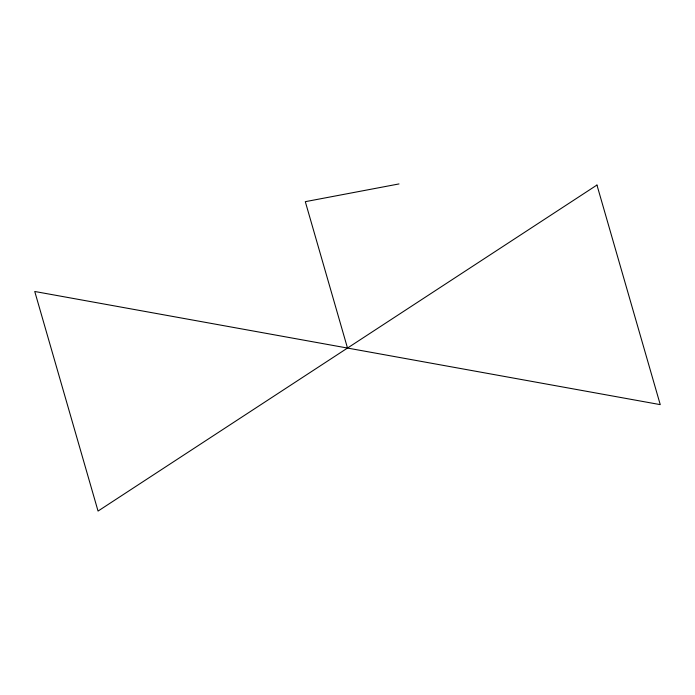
<?xml version="1.0" encoding="UTF-8"?>
<svg xmlns="http://www.w3.org/2000/svg" width="695" height="695" viewBox="0 0 695 695"><rect width="100%" height="100%" fill="white"/><g stroke="black" fill="none" stroke-linecap="round" stroke-linejoin="round"><path stroke-width="1.04" d="M399.008 183.932L305.305 201.672L347.5 348.056M596.953 185.044L98.047 511.068L34.75 291.483L660.25 404.629L596.953 185.044"/></g></svg>
